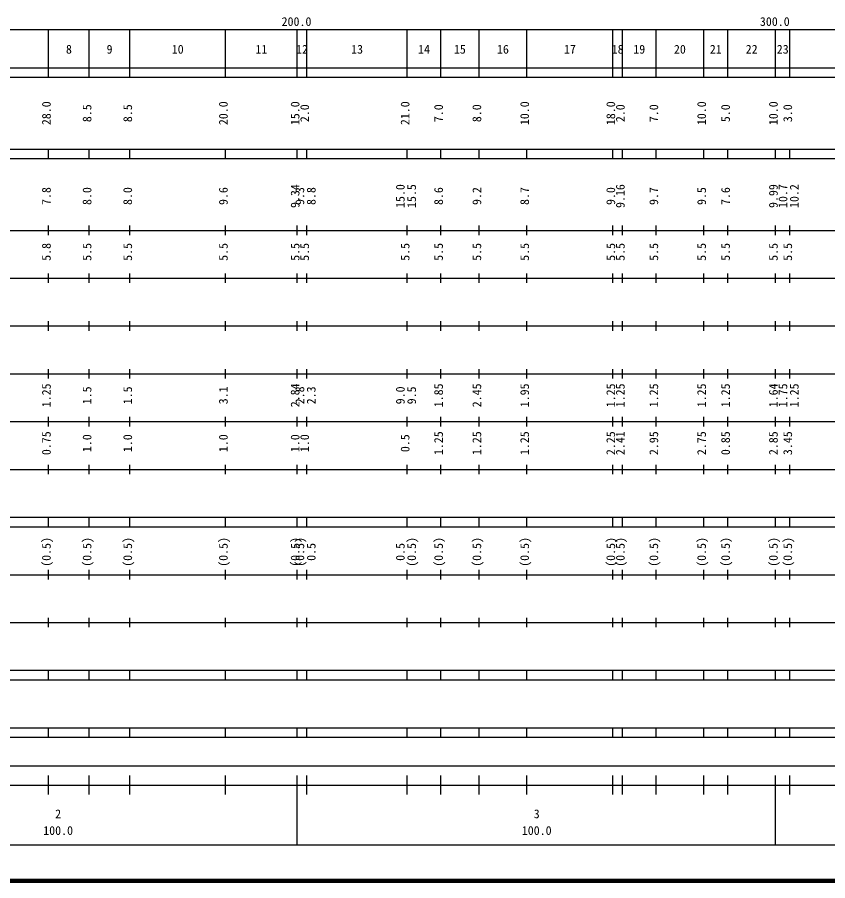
# Model space of a CAD drawing. Units: millimetres on the paper, enlarged 1000 times. Extents: x 40000 to 680000, y 20000 to 380000.
# Drawn here: x 209453 to 378906, y 20000 to 200558 of the extents above; entities that cross this region are included whole.
import ezdxf
from ezdxf.enums import TextEntityAlignment as Align

# ---------------------------------------------------------------- set-up
doc = ezdxf.new("R2010")
doc.units = ezdxf.units.MM
doc.header["$LTSCALE"] = 1000
doc.layers.add('M-TTL', color=2, linetype='Continuous', lineweight=140)
doc.layers.add('M-TTL-BAND', color=7, linetype='Continuous', lineweight=25)
doc.styles.add('ＭＳ ゴシック', font='')
doc.styles.get('ＭＳ ゴシック').set_extended_font_data('MS Gothic')

msp = doc.modelspace()

# ---------------------------------------------------------------- linework, layer by layer
at = {"layer": 'M-TTL'}
msp.add_line((40000, 20000), (680000, 20000), dxfattribs=at)
at = {"layer": 'M-TTL-BAND'}
for p, q in [((68000, 198000), (579000, 198000)), ((216000, 188000), (216000, 198000)), ((224500, 188000), (224500, 198000)), ((233000, 188000), (233000, 198000)), ((253000, 188000), (253000, 198000)), ((268000, 188000), (268000, 198000)), ((270000, 188000), (270000, 198000)), ((291000, 188000), (291000, 198000)), ((298000, 188000), (298000, 198000)), ((306000, 188000), (306000, 198000)), ((316000, 188000), (316000, 198000)), ((334000, 188000), (334000, 198000)), ((336000, 188000), (336000, 198000)), ((343000, 188000), (343000, 198000)), ((353000, 188000), (353000, 198000)), ((358000, 188000), (358000, 198000)), ((368000, 188000), (368000, 198000)), ((371000, 188000), (371000, 198000)), ((40000, 190000), (579000, 190000)), ((40000, 188000), (579000, 188000)), ((40000, 173000), (579000, 173000)), ((216000, 171000), (216000, 173000)), ((224500, 171000), (224500, 173000)), ((233000, 171000), (233000, 173000)), ((253000, 171000), (253000, 173000)), ((268000, 171000), (268000, 173000)), ((270000, 171000), (270000, 173000)), ((291000, 171000), (291000, 173000)), ((298000, 171000), (298000, 173000)), ((306000, 171000), (306000, 173000)), ((316000, 171000), (316000, 173000)), ((334000, 171000), (334000, 173000)), ((336000, 171000), (336000, 173000)), ((343000, 171000), (343000, 173000)), ((353000, 171000), (353000, 173000)), ((358000, 171000), (358000, 173000)), ((368000, 171000), (368000, 173000)), ((371000, 171000), (371000, 173000)), ((40000, 171000), (579000, 171000)), ((40000, 156000), (579000, 156000)), ((216000, 155000), (216000, 157000)), ((224500, 155000), (224500, 157000)), ((233000, 155000), (233000, 157000)), ((253000, 155000), (253000, 157000)), ((268000, 155000), (268000, 157000)), ((270000, 155000), (270000, 157000)), ((291000, 155000), (291000, 157000)), ((298000, 155000), (298000, 157000)), ((306000, 155000), (306000, 157000)), ((316000, 155000), (316000, 157000)), ((334000, 155000), (334000, 157000)), ((336000, 155000), (336000, 157000)), ((343000, 155000), (343000, 157000)), ((353000, 155000), (353000, 157000)), ((358000, 155000), (358000, 157000)), ((368000, 155000), (368000, 157000)), ((371000, 155000), (371000, 157000)), ((216000, 145000), (216000, 147000)), ((224500, 145000), (224500, 147000)), ((233000, 145000), (233000, 147000)), ((253000, 145000), (253000, 147000)), ((268000, 145000), (268000, 147000)), ((270000, 145000), (270000, 147000)), ((291000, 145000), (291000, 147000)), ((298000, 145000), (298000, 147000)), ((306000, 145000), (306000, 147000)), ((316000, 145000), (316000, 147000)), ((334000, 145000), (334000, 147000)), ((336000, 145000), (336000, 147000)), ((343000, 145000), (343000, 147000)), ((353000, 145000), (353000, 147000)), ((358000, 145000), (358000, 147000)), ((368000, 145000), (368000, 147000)), ((371000, 145000), (371000, 147000)), ((46000, 146000), (579000, 146000)), ((52000, 136000), (579000, 136000)), ((216000, 135000), (216000, 137000)), ((224500, 135000), (224500, 137000)), ((233000, 135000), (233000, 137000)), ((253000, 135000), (253000, 137000)), ((268000, 135000), (268000, 137000)), ((270000, 135000), (270000, 137000)), ((291000, 135000), (291000, 137000)), ((298000, 135000), (298000, 137000)), ((306000, 135000), (306000, 137000)), ((316000, 135000), (316000, 137000)), ((334000, 135000), (334000, 137000)), ((336000, 135000), (336000, 137000)), ((343000, 135000), (343000, 137000)), ((353000, 135000), (353000, 137000)), ((358000, 135000), (358000, 137000)), ((368000, 135000), (368000, 137000)), ((371000, 135000), (371000, 137000)), ((216000, 125000), (216000, 127000)), ((224500, 125000), (224500, 127000)), ((233000, 125000), (233000, 127000)), ((253000, 125000), (253000, 127000)), ((268000, 125000), (268000, 127000)), ((270000, 125000), (270000, 127000)), ((291000, 125000), (291000, 127000)), ((298000, 125000), (298000, 127000)), ((306000, 125000), (306000, 127000)), ((316000, 125000), (316000, 127000)), ((334000, 125000), (334000, 127000)), ((336000, 125000), (336000, 127000)), ((343000, 125000), (343000, 127000)), ((353000, 125000), (353000, 127000)), ((358000, 125000), (358000, 127000)), ((368000, 125000), (368000, 127000)), ((371000, 125000), (371000, 127000)), ((46000, 126000), (579000, 126000)), ((52000, 116000), (579000, 116000)), ((216000, 115000), (216000, 117000)), ((224500, 115000), (224500, 117000)), ((233000, 115000), (233000, 117000)), ((253000, 115000), (253000, 117000)), ((268000, 115000), (268000, 117000)), ((270000, 115000), (270000, 117000)), ((291000, 115000), (291000, 117000)), ((298000, 115000), (298000, 117000)), ((306000, 115000), (306000, 117000)), ((316000, 115000), (316000, 117000)), ((334000, 115000), (334000, 117000)), ((336000, 115000), (336000, 117000)), ((343000, 115000), (343000, 117000)), ((353000, 115000), (353000, 117000)), ((358000, 115000), (358000, 117000)), ((368000, 115000), (368000, 117000)), ((371000, 115000), (371000, 117000)), ((216000, 105000), (216000, 107000)), ((224500, 105000), (224500, 107000)), ((233000, 105000), (233000, 107000)), ((253000, 105000), (253000, 107000)), ((268000, 105000), (268000, 107000)), ((270000, 105000), (270000, 107000)), ((291000, 105000), (291000, 107000)), ((298000, 105000), (298000, 107000)), ((306000, 105000), (306000, 107000)), ((316000, 105000), (316000, 107000)), ((334000, 105000), (334000, 107000)), ((336000, 105000), (336000, 107000)), ((343000, 105000), (343000, 107000)), ((353000, 105000), (353000, 107000)), ((358000, 105000), (358000, 107000)), ((368000, 105000), (368000, 107000)), ((371000, 105000), (371000, 107000)), ((46000, 106000), (579000, 106000)), ((40000, 96000), (579000, 96000)), ((216000, 94000), (216000, 96000)), ((224500, 94000), (224500, 96000)), ((233000, 94000), (233000, 96000)), ((253000, 94000), (253000, 96000)), ((268000, 94000), (268000, 96000)), ((270000, 94000), (270000, 96000)), ((291000, 94000), (291000, 96000)), ((298000, 94000), (298000, 96000)), ((306000, 94000), (306000, 96000)), ((316000, 94000), (316000, 96000)), ((334000, 94000), (334000, 96000)), ((336000, 94000), (336000, 96000)), ((343000, 94000), (343000, 96000)), ((353000, 94000), (353000, 96000)), ((358000, 94000), (358000, 96000)), ((368000, 94000), (368000, 96000)), ((371000, 94000), (371000, 96000)), ((40000, 94000), (579000, 94000)), ((216000, 83000), (216000, 85000)), ((224500, 83000), (224500, 85000)), ((233000, 83000), (233000, 85000)), ((253000, 83000), (253000, 85000)), ((268000, 83000), (268000, 85000)), ((270000, 83000), (270000, 85000)), ((291000, 83000), (291000, 85000)), ((298000, 83000), (298000, 85000)), ((306000, 83000), (306000, 85000)), ((316000, 83000), (316000, 85000)), ((334000, 83000), (334000, 85000)), ((336000, 83000), (336000, 85000)), ((343000, 83000), (343000, 85000)), ((353000, 83000), (353000, 85000)), ((358000, 83000), (358000, 85000)), ((368000, 83000), (368000, 85000)), ((371000, 83000), (371000, 85000)), ((49000, 84000), (579000, 84000)), ((216000, 73000), (216000, 75000)), ((224500, 73000), (224500, 75000)), ((233000, 73000), (233000, 75000)), ((253000, 73000), (253000, 75000)), ((268000, 73000), (268000, 75000)), ((270000, 73000), (270000, 75000)), ((291000, 73000), (291000, 75000)), ((298000, 73000), (298000, 75000)), ((306000, 73000), (306000, 75000)), ((316000, 73000), (316000, 75000)), ((334000, 73000), (334000, 75000)), ((336000, 73000), (336000, 75000)), ((343000, 73000), (343000, 75000)), ((353000, 73000), (353000, 75000)), ((358000, 73000), (358000, 75000)), ((368000, 73000), (368000, 75000)), ((371000, 73000), (371000, 75000)), ((40000, 74000), (579000, 74000)), ((40000, 64000), (579000, 64000)), ((216000, 62000), (216000, 64000)), ((224500, 62000), (224500, 64000)), ((233000, 62000), (233000, 64000)), ((253000, 62000), (253000, 64000)), ((268000, 62000), (268000, 64000)), ((270000, 62000), (270000, 64000)), ((291000, 62000), (291000, 64000)), ((298000, 62000), (298000, 64000)), ((306000, 62000), (306000, 64000)), ((316000, 62000), (316000, 64000)), ((334000, 62000), (334000, 64000)), ((336000, 62000), (336000, 64000)), ((343000, 62000), (343000, 64000)), ((353000, 62000), (353000, 64000)), ((358000, 62000), (358000, 64000)), ((368000, 62000), (368000, 64000)), ((371000, 62000), (371000, 64000)), ((40000, 62000), (579000, 62000)), ((40000, 52000), (579000, 52000)), ((216000, 50000), (216000, 52000)), ((224500, 50000), (224500, 52000)), ((233000, 50000), (233000, 52000)), ((253000, 50000), (253000, 52000)), ((268000, 50000), (268000, 52000)), ((270000, 50000), (270000, 52000)), ((291000, 50000), (291000, 52000)), ((298000, 50000), (298000, 52000)), ((306000, 50000), (306000, 52000)), ((316000, 50000), (316000, 52000)), ((334000, 50000), (334000, 52000)), ((336000, 50000), (336000, 52000)), ((343000, 50000), (343000, 52000)), ((353000, 50000), (353000, 52000)), ((358000, 50000), (358000, 52000)), ((368000, 50000), (368000, 52000)), ((371000, 50000), (371000, 52000)), ((40000, 50000), (579000, 50000)), ((71000, 44000), (533000, 44000)), ((216000, 38000), (216000, 42000)), ((224500, 38000), (224500, 42000)), ((233000, 38000), (233000, 42000)), ((253000, 38000), (253000, 42000)), ((268000, 27500), (268000, 42000)), ((270000, 38000), (270000, 42000)), ((291000, 38000), (291000, 42000)), ((298000, 38000), (298000, 42000)), ((306000, 38000), (306000, 42000)), ((316000, 38000), (316000, 42000)), ((334000, 38000), (334000, 42000)), ((336000, 38000), (336000, 42000)), ((343000, 38000), (343000, 42000)), ((353000, 38000), (353000, 42000)), ((358000, 38000), (358000, 42000)), ((368000, 27500), (368000, 42000)), ((371000, 38000), (371000, 42000)), ((40000, 40000), (579000, 40000)), ((68000, 27500), (579000, 27500))]:
    msp.add_line(p, q, dxfattribs=at)

# ---------------------------------------------------------------- texts
at = {"layer": 'M-TTL-BAND', "style": 'ＭＳ ゴシック'}
for s, p in [('200.0', (264719, 198195)), ('300.0', (364719, 198195)), ('8', (219625, 192405)), ('9', (228125, 192405)), ('10', (241750, 192405)), ('11', (259250, 192405)), ('12', (267750, 192405)), ('13', (279250, 192405)), ('14', (293250, 192405)), ('15', (300750, 192405)), ('16', (309750, 192405)), ('17', (323750, 192405)), ('18', (333750, 192405)), ('19', (338250, 192405)), ('20', (346750, 192405)), ('21', (354250, 192405)), ('22', (361750, 192405)), ('23', (368250, 192405)), ('2', (217375, 32523)), ('3', (317438, 32523)), ('100.0', (214875, 29033)), ('100.0', (314938, 29033))]:
    msp.add_text(s, height=1833, dxfattribs=at).set_placement(p, align=Align.BOTTOM_LEFT)
for s, p in [('28.0', (217000, 178000)), ('20.0', (254000, 178000)), ('15.0', (269000, 178000)), ('21.0', (292000, 178000)), ('10.0', (317000, 178000)), ('18.0', (335000, 178000)), ('10.0', (354000, 178000)), ('10.0', (369000, 178000)), ('8.5', (225500, 178625)), ('8.5', (234000, 178625)), ('2.0', (271000, 178625)), ('7.0', (299000, 178625)), ('8.0', (307000, 178625)), ('2.0', (337000, 178625)), ('7.0', (344000, 178625)), ('5.0', (359000, 178625)), ('3.0', (372000, 178625)), ('7.8', (217000, 161299)), ('8.0', (225500, 161299)), ('8.0', (234000, 161299)), ('9.6', (254000, 161299)), ('9.34', (269000, 160674)), ('9.3', (270000, 161299)), ('8.8', (272370, 161299)), ('15.0', (291000, 160674)), ('15.5', (293370, 160674)), ('8.6', (299000, 161299)), ('9.2', (307000, 161299)), ('8.7', (317000, 161299)), ('9.0', (335000, 161299)), ('9.16', (337000, 160674)), ('9.7', (344000, 161299)), ('9.5', (354000, 161299)), ('7.6', (359000, 161299)), ('9.99', (369000, 160674)), ('10.7', (371000, 160674)), ('10.2', (373370, 160674)), ('5.8', (217000, 149625)), ('5.5', (225500, 149625)), ('5.5', (234000, 149625)), ('5.5', (254000, 149625)), ('5.5', (269000, 149625)), ('5.5', (271000, 149625)), ('5.5', (292000, 149625)), ('5.5', (299000, 149625)), ('5.5', (307000, 149625)), ('5.5', (317000, 149625)), ('5.5', (335000, 149625)), ('5.5', (337000, 149625)), ('5.5', (344000, 149625)), ('5.5', (354000, 149625)), ('5.5', (359000, 149625)), ('5.5', (369000, 149625)), ('5.5', (372000, 149625)), ('1.25', (217000, 119000)), ('1.5', (225500, 119625)), ('1.5', (234000, 119625)), ('3.1', (254000, 119625)), ('2.84', (269000, 119000)), ('2.8', (270000, 119625)), ('2.3', (272370, 119625)), ('9.0', (291000, 119625)), ('9.5', (293370, 119625)), ('1.85', (299000, 119000)), ('2.45', (307000, 119000)), ('1.95', (317000, 119000)), ('1.25', (335000, 119000)), ('1.25', (337000, 119000)), ('1.25', (344000, 119000)), ('1.25', (354000, 119000)), ('1.25', (359000, 119000)), ('1.64', (369000, 119000)), ('1.75', (371000, 119000)), ('1.25', (373370, 119000)), ('0.75', (217000, 109000)), ('1.25', (299000, 109000)), ('1.25', (307000, 109000)), ('1.25', (317000, 109000)), ('2.25', (335000, 109000)), ('2.41', (337000, 109000)), ('2.95', (344000, 109000)), ('2.75', (354000, 109000)), ('0.85', (359000, 109000)), ('2.85', (369000, 109000)), ('3.45', (372000, 109000)), ('1.0', (225500, 109625)), ('1.0', (234000, 109625)), ('1.0', (254000, 109625)), ('1.0', (269000, 109625)), ('1.0', (271000, 109625)), ('0.5', (292000, 109625)), ('(0.5)', (217000, 85639)), ('(0.5)', (225500, 85639)), ('(0.5)', (234000, 85639)), ('(0.5)', (254000, 85639)), ('(0.5)', (269000, 85639)), ('(0.5)', (270000, 85639)), ('0.5', (272370, 86889)), ('0.5', (291000, 86889)), ('(0.5)', (293370, 85639)), ('(0.5)', (299000, 85639)), ('(0.5)', (307000, 85639)), ('(0.5)', (317000, 85639)), ('(0.5)', (335000, 85639)), ('(0.5)', (337000, 85639)), ('(0.5)', (344000, 85639)), ('(0.5)', (354000, 85639)), ('(0.5)', (359000, 85639)), ('(0.5)', (369000, 85639)), ('(0.5)', (372000, 85639))]:
    msp.add_text(s, height=1833, rotation=90, dxfattribs=at).set_placement(p, align=Align.BOTTOM_LEFT)

doc.saveas('drawing.dxf')
